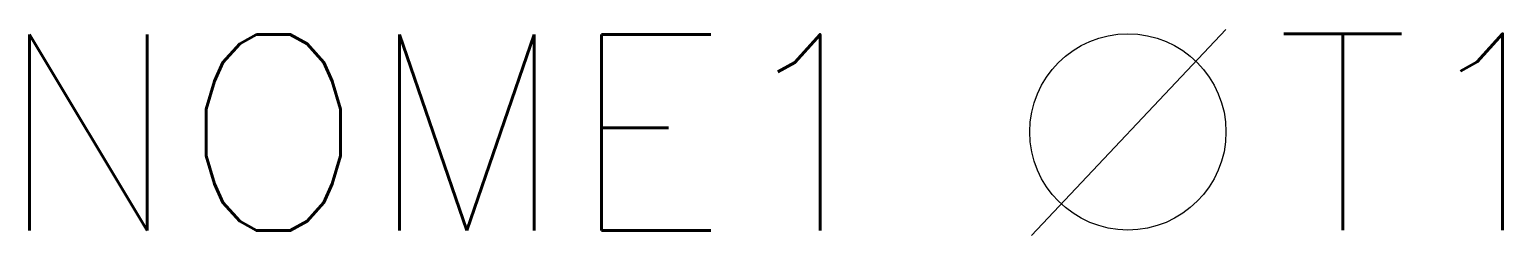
# Model space of a CAD drawing. Extents: x 238.8 to 253.8, y 201 to 203.
import ezdxf
from ezdxf.enums import TextEntityAlignment as Align

# ---------------------------------------------------------------- set-up
doc = ezdxf.new("R2010")
doc.units = 0
doc.header["$MEASUREMENT"] = 0
doc.layers.get('0').update_dxf_attribs({"linetype": 'CONTINUOUS'})
doc.styles.add('ROMANS', font='romans')

msp = doc.modelspace()

# ---------------------------------------------------------------- linework, layer by layer
msp.add_line((249.019, 200.95), (251, 203.05))
msp.add_circle((250, 202.006), 1)

# ---------------------------------------------------------------- texts
at = {"style": 'ROMANS', "flags": 4}
msp.add_attdef('NOME1', text='NOME', height=2, dxfattribs=at).set_placement((243.048, 202), align=Align.MIDDLE_CENTER)
msp.add_attdef('T1', text='T1', height=2, dxfattribs=at).set_placement((254.59, 202.006), align=Align.MIDDLE_RIGHT)

doc.saveas('drawing.dxf')
